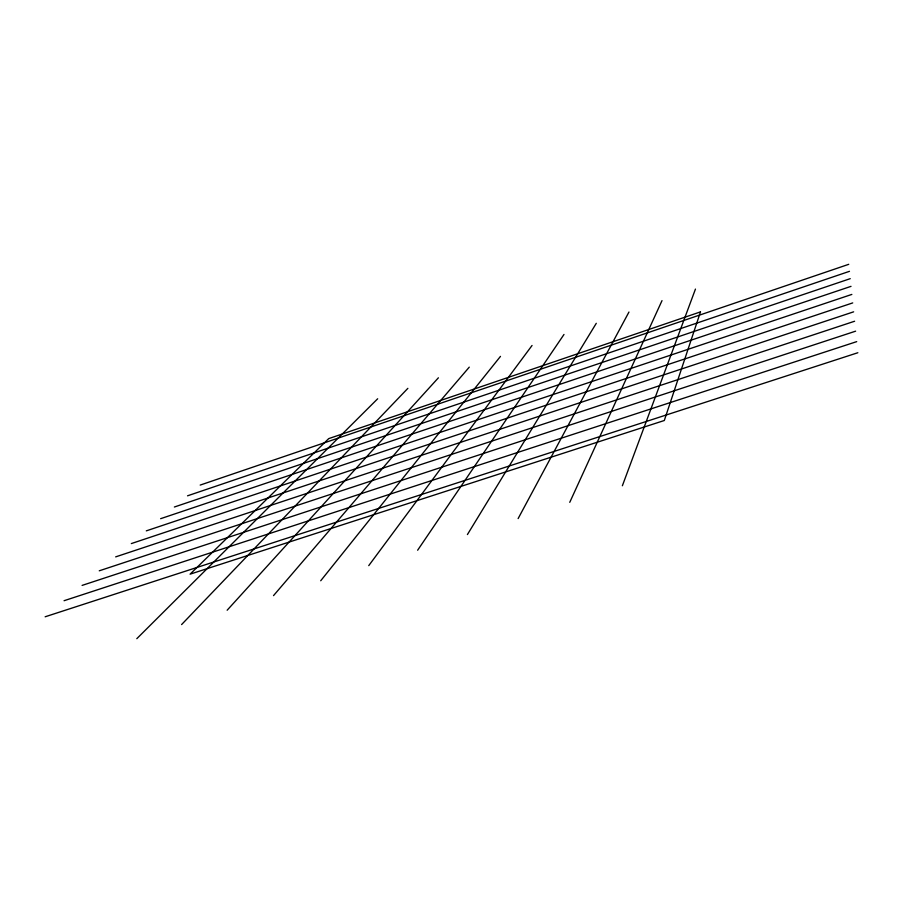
<?xml version="1.0" encoding="UTF-8"?>
<svg xmlns="http://www.w3.org/2000/svg" width="903" height="903" viewBox="0 0 903 903"><rect width="100%" height="100%" fill="white"/><g stroke="black" fill="none" stroke-linecap="round" stroke-linejoin="round"><path stroke-width="1.35" d="M622.37 485.758L695.457 289.084M569.759 502.328L662.012 300.62M518.119 518.593L628.962 312.032M467.415 534.553L596.285 323.308M417.637 550.232L563.991 334.46M368.74 565.639L532.048 345.477M320.712 580.764L500.476 356.38M273.519 595.619L469.267 367.149M227.15 610.225L438.395 377.804M181.593 624.571L407.863 388.346M136.804 638.681L377.68 398.765M200.195 485.08L848.752 264.319M187.542 495.815L849.475 271.329M174.369 507.012L850.231 278.666M160.632 518.683L851.021 286.353M146.297 530.862L851.845 294.423M131.319 543.583L852.725 302.911M115.663 556.88L853.64 311.828M99.262 570.809L854.61 321.242M82.094 585.404L855.626 331.164M64.068 600.709L856.71 341.639M45.15 616.783L857.85 352.734M700.491 311.885L664.303 420.505L190.082 574.173L328.715 438.621L700.491 311.885"/></g></svg>
